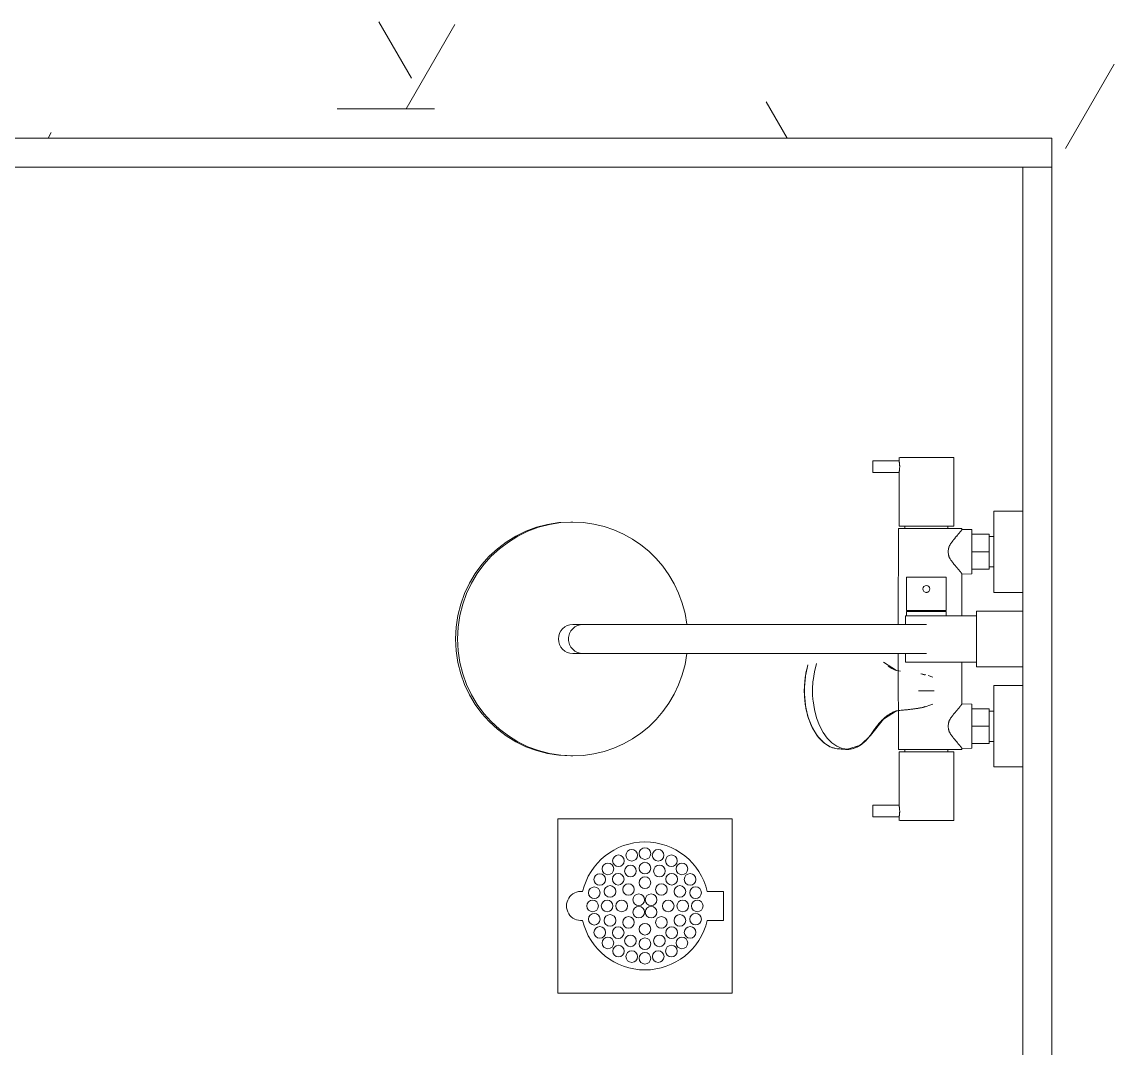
# Model space of a CAD drawing. Header units: millimetres. Extents: x -1834842 to 700335, y -490313101 to 518363.
# Drawn here: x -1237608 to -1236668, y 223822 to 224704 of the extents above; entities that cross this region are included whole.
import ezdxf

# ---------------------------------------------------------------- set-up
doc = ezdxf.new("R2010")
doc.units = ezdxf.units.MM
doc.header["$LTSCALE"] = 0.5
for name, color, linetype, lineweight in [('0-1', 8, 'Continuous', 5), ('A-_WALL----_H-1', 7, 'Continuous', 9), ('A_--------_E-', 7, 'Continuous', 9)]:
    doc.layers.add(name, color=color, linetype=linetype, lineweight=lineweight)
doc.layers.add('0-LOWER ROOF', color=7, linetype='Continuous')
for name, color, linetype, lineweight, true_color in [('A-_WALL----_E', 6, 'Continuous', 9, 0xff00ff), ('A-_WALLPRTN_E-1', 6, 'Continuous', 18, 0xff00ff), ('M-_SANIFIXR_E', 6, 'Continuous', 9, 0xff00ff)]:
    doc.layers.add(name, color=color, linetype=linetype, lineweight=lineweight, true_color=true_color)

# ---------------------------------------------------------------- blocks, each defined once
blk = doc.blocks.new('1599_DB_A_BLK3_1STGD_R21_rvt-2-BLK 2 LOWER ROOF PLAN')
at = {"layer": 'A-_WALL----_E', "color": 8}
for p, q in [((-162961.37, -126517.37), (-162986.37, -126517.37)), ((-162961.37, -126517.37), (-162986.37, -126517.37)), ((-162961.37, -126542.37), (-162961.37, -126517.37)), ((-162961.37, -126517.37), (-162961.37, -126542.37)), ((-162961.37, -126542.37), (-162986.37, -126542.37)), ((-162961.37, -130142.37), (-162961.37, -126542.37))]:
    blk.add_line(p, q, dxfattribs=at)
at = {"layer": 'A-_WALL----_H-1', "color": 8}
for p, q in [((-163512.13, -126465.78), (-163540.07, -126417.37)), ((-163474.87, -126419.66), (-163516.78, -126492.25)), ((-162907.93, -126453.69), (-162949.84, -126526.28)), ((-163576, -126492), (-163492.18, -126492)), ((-163189.04, -126517.37), (-163207.07, -126486.16)), ((-163821.84, -126512.63), (-163824.58, -126517.37))]:
    blk.add_line(p, q, dxfattribs=at)
at = {"layer": 'A-_WALLPRTN_E-1', "color": 8}
for p, q in [((-164786.37, -126517.37), (-162986.37, -126517.37)), ((-162986.37, -126517.37), (-164786.37, -126517.37)), ((-164786.37, -126542.37), (-162986.37, -126542.37)), ((-162986.37, -126542.37), (-162986.37, -130142.37))]:
    blk.add_line(p, q, dxfattribs=at)
at = {"layer": 'A_--------_E-', "color": 8}
for p, q in [((-163115.37, -126795.04), (-163115.37, -126794.87)), ((-163115.37, -126794.87), (-163115.37, -126795.04)), ((-163115.37, -126795.04), (-163115.37, -126794.87)), ((-163115.37, -126794.87), (-163092.87, -126794.87)), ((-163115.37, -126794.87), (-163115.37, -126804.87)), ((-163092.87, -126794.87), (-163092.87, -126791.87)), ((-163092.07, -126791.87), (-163069.37, -126791.87)), ((-163069.37, -126791.87), (-163045.87, -126791.87)), ((-163045.87, -126791.87), (-163045.87, -126850.87)), ((-163115.37, -126804.87), (-163115.37, -126804.7)), ((-163115.37, -126804.87), (-163115.37, -126804.7)), ((-163115.37, -126804.7), (-163115.37, -126804.87)), ((-163092.87, -126804.87), (-163115.37, -126804.87)), ((-163092.87, -126850.87), (-163092.87, -126804.87)), ((-163011.37, -126907.87), (-163011.37, -126837.87)), ((-163011.37, -126837.87), (-162986.37, -126837.87)), ((-162986.37, -126837.87), (-162986.37, -126907.87)), ((-163375.23, -126847.37), (-163373.49, -126847.37)), ((-163069.37, -126850.87), (-163092.87, -126850.87)), ((-163087.87, -126852.87), (-163087.87, -126850.87)), ((-163045.87, -126850.87), (-163069.37, -126850.87)), ((-163050.87, -126850.87), (-163050.87, -126852.87)), ((-163093.67, -126935.37), (-163093.37, -126852.87)), ((-163093.37, -126852.87), (-163069.37, -126852.87)), ((-163038.87, -126852.87), (-163038.87, -126853.66)), ((-163038.87, -126853.66), (-163030.37, -126853.87)), ((-163030.37, -126853.87), (-163030.37, -126891.87)), ((-163015.37, -126857.87), (-163030.37, -126857.87)), ((-163015.37, -126872.87), (-163015.37, -126857.87)), ((-163015.37, -126859.87), (-163011.37, -126859.87)), ((-163030.37, -126872.87), (-163015.37, -126872.87)), ((-163015.37, -126887.87), (-163015.37, -126872.87)), ((-163030.37, -126887.87), (-163015.37, -126887.87)), ((-163011.37, -126885.87), (-163015.37, -126885.87)), ((-163086.37, -126923.37), (-163086.37, -126894.87)), ((-163086.37, -126894.87), (-163069.37, -126894.87)), ((-163069.37, -126894.87), (-163052.37, -126894.87)), ((-163052.37, -126894.87), (-163052.37, -126923.37)), ((-163030.37, -126891.87), (-163038.87, -126892.09)), ((-163038.87, -126892.09), (-163038.87, -126928.01)), ((-162986.37, -126907.87), (-163011.37, -126907.87)), ((-163069.37, -126923.37), (-163086.37, -126923.37)), ((-163086.37, -126927.87), (-163086.37, -126924.37)), ((-163086.37, -126924.37), (-163069.37, -126924.37)), ((-163084.37, -126924.37), (-163084.37, -126923.37)), ((-163052.37, -126923.37), (-163069.37, -126923.37)), ((-163069.37, -126924.37), (-163052.37, -126924.37)), ((-163054.37, -126923.37), (-163054.37, -126924.37)), ((-163052.37, -126924.37), (-163052.37, -126927.87)), ((-163026.37, -126971.87), (-163026.37, -126923.87)), ((-163026.37, -126923.87), (-162986.37, -126923.87)), ((-162986.37, -126923.87), (-162986.37, -126971.87)), ((-163364.81, -126935.37), (-163373.49, -126935.37)), ((-163364.28, -126935.37), (-163364.81, -126935.37)), ((-163363.67, -126935.37), (-163364.28, -126935.37)), ((-163362.98, -126935.37), (-163363.67, -126935.37)), ((-163362.21, -126935.37), (-163362.98, -126935.37)), ((-163361.37, -126935.37), (-163362.21, -126935.37)), ((-163360.46, -126935.37), (-163361.37, -126935.37)), ((-163359.48, -126935.37), (-163360.46, -126935.37)), ((-163358.42, -126935.37), (-163359.48, -126935.37)), ((-163357.3, -126935.37), (-163358.42, -126935.37)), ((-163356.1, -126935.37), (-163357.3, -126935.37)), ((-163354.85, -126935.37), (-163356.1, -126935.37)), ((-163353.53, -126935.37), (-163354.85, -126935.37)), ((-163352.15, -126935.37), (-163353.53, -126935.37)), ((-163350.71, -126935.37), (-163352.15, -126935.37)), ((-163349.21, -126935.37), (-163350.71, -126935.37)), ((-163347.66, -126935.37), (-163349.21, -126935.37)), ((-163346.06, -126935.37), (-163347.66, -126935.37)), ((-163344.41, -126935.37), (-163346.06, -126935.37)), ((-163342.71, -126935.37), (-163344.41, -126935.37)), ((-163340.97, -126935.37), (-163342.71, -126935.37)), ((-163339.19, -126935.37), (-163340.97, -126935.37)), ((-163337.37, -126935.37), (-163339.19, -126935.37)), ((-163335.51, -126935.37), (-163337.37, -126935.37)), ((-163333.62, -126935.37), (-163335.51, -126935.37)), ((-163331.71, -126935.37), (-163333.62, -126935.37)), ((-163329.76, -126935.37), (-163331.71, -126935.37)), ((-163327.8, -126935.37), (-163329.76, -126935.37)), ((-163325.81, -126935.37), (-163327.8, -126935.37)), ((-163323.81, -126935.37), (-163325.81, -126935.37)), ((-163321.79, -126935.37), (-163323.81, -126935.37)), ((-163319.77, -126935.37), (-163321.79, -126935.37)), ((-163317.73, -126935.37), (-163319.77, -126935.37)), ((-163315.69, -126935.37), (-163317.73, -126935.37)), ((-163315.37, -126935.37), (-163315.69, -126935.37)), ((-163119.37, -126935.37), (-163315.37, -126935.37)), ((-163117.37, -126935.37), (-163119.37, -126935.37)), ((-163115.38, -126935.37), (-163117.37, -126935.37)), ((-163113.39, -126935.37), (-163115.38, -126935.37)), ((-163111.41, -126935.37), (-163113.39, -126935.37)), ((-163109.44, -126935.37), (-163111.41, -126935.37)), ((-163107.49, -126935.37), (-163109.44, -126935.37)), ((-163105.55, -126935.37), (-163107.49, -126935.37)), ((-163103.64, -126935.37), (-163105.55, -126935.37)), ((-163101.76, -126935.37), (-163103.64, -126935.37)), ((-163099.9, -126935.37), (-163101.76, -126935.37)), ((-163098.07, -126935.37), (-163099.9, -126935.37)), ((-163096.28, -126935.37), (-163098.07, -126935.37)), ((-163094.53, -126935.37), (-163096.28, -126935.37)), ((-163092.81, -126935.37), (-163094.53, -126935.37)), ((-163091.14, -126935.37), (-163092.81, -126935.37)), ((-163089.51, -126935.37), (-163091.14, -126935.37)), ((-163087.93, -126935.37), (-163089.51, -126935.37)), ((-163086.4, -126935.37), (-163087.93, -126935.37)), ((-163087.37, -126935.27), (-163087.37, -126927.87)), ((-163087.37, -126927.87), (-163026.37, -126927.87)), ((-163084.93, -126935.37), (-163086.4, -126935.37)), ((-163083.5, -126935.37), (-163084.93, -126935.37)), ((-163082.14, -126935.37), (-163083.5, -126935.37)), ((-163080.83, -126935.37), (-163082.14, -126935.37)), ((-163079.59, -126935.37), (-163080.83, -126935.37)), ((-163078.41, -126935.37), (-163079.59, -126935.37)), ((-163077.3, -126935.37), (-163078.41, -126935.37)), ((-163076.25, -126935.37), (-163077.3, -126935.37)), ((-163075.27, -126935.37), (-163076.25, -126935.37)), ((-163074.37, -126935.37), (-163075.27, -126935.37)), ((-163073.53, -126935.37), (-163074.37, -126935.37)), ((-163072.77, -126935.37), (-163073.53, -126935.37)), ((-163072.08, -126935.37), (-163072.77, -126935.37)), ((-163071.47, -126935.37), (-163072.08, -126935.37)), ((-163070.94, -126935.37), (-163071.47, -126935.37)), ((-163070.48, -126935.37), (-163070.94, -126935.37)), ((-163070.1, -126935.37), (-163070.48, -126935.37)), ((-163069.8, -126935.37), (-163070.1, -126935.37)), ((-163069.58, -126935.37), (-163069.8, -126935.37)), ((-163069.8, -126935.37), (-163069.58, -126935.37)), ((-163069.44, -126935.37), (-163069.58, -126935.37)), ((-163069.58, -126935.37), (-163069.44, -126935.37)), ((-163069.37, -126935.37), (-163069.44, -126935.37)), ((-163069.44, -126935.37), (-163069.37, -126935.37)), ((-163364.81, -126960.37), (-163373.49, -126960.37)), ((-163364.73, -126960.37), (-163364.81, -126960.37)), ((-163364.19, -126960.37), (-163364.73, -126960.37)), ((-163363.56, -126960.37), (-163364.19, -126960.37)), ((-163362.86, -126960.37), (-163363.56, -126960.37)), ((-163362.09, -126960.37), (-163362.86, -126960.37)), ((-163361.23, -126960.37), (-163362.09, -126960.37)), ((-163360.31, -126960.37), (-163361.23, -126960.37)), ((-163359.31, -126960.37), (-163360.31, -126960.37)), ((-163358.25, -126960.37), (-163359.31, -126960.37)), ((-163357.11, -126960.37), (-163358.25, -126960.37)), ((-163355.91, -126960.37), (-163357.11, -126960.37)), ((-163354.64, -126960.37), (-163355.91, -126960.37)), ((-163353.31, -126960.37), (-163354.64, -126960.37)), ((-163351.92, -126960.37), (-163353.31, -126960.37)), ((-163350.47, -126960.37), (-163351.92, -126960.37)), ((-163348.97, -126960.37), (-163350.47, -126960.37)), ((-163347.41, -126960.37), (-163348.97, -126960.37)), ((-163345.8, -126960.37), (-163347.41, -126960.37)), ((-163344.14, -126960.37), (-163345.8, -126960.37)), ((-163342.44, -126960.37), (-163344.14, -126960.37)), ((-163340.69, -126960.37), (-163342.44, -126960.37)), ((-163338.9, -126960.37), (-163340.69, -126960.37)), ((-163337.07, -126960.37), (-163338.9, -126960.37)), ((-163335.21, -126960.37), (-163337.07, -126960.37)), ((-163333.32, -126960.37), (-163335.21, -126960.37)), ((-163331.4, -126960.37), (-163333.32, -126960.37)), ((-163329.45, -126960.37), (-163331.4, -126960.37)), ((-163327.48, -126960.37), (-163329.45, -126960.37)), ((-163325.49, -126960.37), (-163327.48, -126960.37)), ((-163323.49, -126960.37), (-163325.49, -126960.37)), ((-163321.47, -126960.37), (-163323.49, -126960.37)), ((-163319.44, -126960.37), (-163321.47, -126960.37)), ((-163317.41, -126960.37), (-163319.44, -126960.37)), ((-163315.37, -126960.37), (-163317.41, -126960.37)), ((-163119.37, -126960.37), (-163315.37, -126960.37)), ((-163118.83, -126960.37), (-163119.37, -126960.37)), ((-163116.83, -126960.37), (-163118.83, -126960.37)), ((-163114.84, -126960.37), (-163116.83, -126960.37)), ((-163112.85, -126960.37), (-163114.84, -126960.37)), ((-163110.87, -126960.37), (-163112.85, -126960.37)), ((-163108.91, -126960.37), (-163110.87, -126960.37)), ((-163106.96, -126960.37), (-163108.91, -126960.37)), ((-163105.04, -126960.37), (-163106.96, -126960.37)), ((-163103.13, -126960.37), (-163105.04, -126960.37)), ((-163101.25, -126960.37), (-163103.13, -126960.37)), ((-163099.4, -126960.37), (-163101.25, -126960.37)), ((-163097.59, -126960.37), (-163099.4, -126960.37)), ((-163095.81, -126960.37), (-163097.59, -126960.37)), ((-163094.06, -126960.37), (-163095.81, -126960.37)), ((-163092.36, -126960.37), (-163094.06, -126960.37)), ((-163093.67, -126960.37), (-163093.37, -127042.87)), ((-163090.7, -126960.37), (-163092.36, -126960.37)), ((-163089.08, -126960.37), (-163090.7, -126960.37)), ((-163087.51, -126960.37), (-163089.08, -126960.37)), ((-163086, -126960.37), (-163087.51, -126960.37)), ((-163087.37, -126967.87), (-163087.37, -126960.47)), ((-163084.54, -126960.37), (-163086, -126960.37)), ((-163083.13, -126960.37), (-163084.54, -126960.37)), ((-163081.78, -126960.37), (-163083.13, -126960.37)), ((-163080.49, -126960.37), (-163081.78, -126960.37)), ((-163079.27, -126960.37), (-163080.49, -126960.37)), ((-163078.11, -126960.37), (-163079.27, -126960.37)), ((-163077.01, -126960.37), (-163078.11, -126960.37)), ((-163075.98, -126960.37), (-163077.01, -126960.37)), ((-163075.02, -126960.37), (-163075.98, -126960.37)), ((-163074.13, -126960.37), (-163075.02, -126960.37)), ((-163073.32, -126960.37), (-163074.13, -126960.37)), ((-163072.58, -126960.37), (-163073.32, -126960.37)), ((-163071.91, -126960.37), (-163072.58, -126960.37)), ((-163071.32, -126960.37), (-163071.91, -126960.37)), ((-163070.8, -126960.37), (-163071.32, -126960.37)), ((-163070.37, -126960.37), (-163070.8, -126960.37)), ((-163070.01, -126960.37), (-163070.37, -126960.37)), ((-163069.73, -126960.37), (-163070.01, -126960.37)), ((-163069.53, -126960.37), (-163069.73, -126960.37)), ((-163069.41, -126960.37), (-163069.53, -126960.37)), ((-163069.37, -126960.37), (-163069.41, -126960.37)), ((-163171.29, -126970.13), (-163173.65, -126980.87)), ((-163163.83, -126969.02), (-163165.69, -126976.15)), ((-163094.96, -126974.99), (-163106.21, -126967.94)), ((-163102.18, -126971.2), (-163098.98, -126973.23)), ((-163098.98, -126973.23), (-163096.17, -126974.56)), ((-163026.37, -126967.87), (-163087.37, -126967.87)), ((-163038.87, -127003.66), (-163038.87, -126967.73)), ((-162986.37, -126971.87), (-163026.37, -126971.87)), ((-163173.65, -126980.87), (-163174.46, -126992.37)), ((-163172.96, -126977.02), (-163174.43, -126992.37)), ((-163172.29, -126973.97), (-163172.96, -126977.02)), ((-163165.69, -126976.15), (-163166.86, -126983.67)), ((-163096.17, -126974.56), (-163091.77, -126975.5)), ((-163071.36, -126978.31), (-163073.59, -126977.76)), ((-163069.94, -126978.84), (-163071.36, -126978.31)), ((-163063.79, -126980.81), (-163067.72, -126979.3)), ((-163011.37, -126987.87), (-163011.37, -127057.87)), ((-162986.37, -126987.87), (-163011.37, -126987.87)), ((-162986.37, -127057.87), (-162986.37, -126987.87)), ((-163174.46, -126992.37), (-163173.65, -127003.88)), ((-163174.43, -126992.37), (-163172.96, -127007.73)), ((-163166.86, -127001.08), (-163165.69, -127008.6)), ((-163076.26, -126992.37), (-163076.13, -126992.37)), ((-163076.13, -126992.37), (-163067.56, -126992.37)), ((-163067.56, -126992.37), (-163062.8, -126992.37)), ((-163173.65, -127003.88), (-163171.29, -127014.62)), ((-163172.96, -127007.73), (-163172.29, -127010.78)), ((-163165.69, -127008.6), (-163163.83, -127015.73)), ((-163106.21, -127016.8), (-163094.96, -127009.76)), ((-163100.76, -127012.59), (-163096.95, -127010.5)), ((-163096.95, -127010.5), (-163093.11, -127009.4)), ((-163094.96, -127009.76), (-163086.69, -127008.73)), ((-163093.11, -127009.4), (-163083.52, -127008.49)), ((-163086.69, -127008.73), (-163080.92, -127008.13)), ((-163083.52, -127008.49), (-163072.21, -127006.67)), ((-163080.92, -127008.13), (-163076.7, -127007.54)), ((-163076.7, -127007.54), (-163073.59, -127006.98)), ((-163073.59, -127006.98), (-163071.36, -127006.44)), ((-163072.21, -127006.67), (-163063.79, -127003.93)), ((-163071.36, -127006.44), (-163069.94, -127005.91)), ((-163030.37, -127003.87), (-163038.87, -127003.66)), ((-163030.37, -127041.87), (-163030.37, -127003.87)), ((-163030.37, -127007.87), (-163015.37, -127007.87)), ((-163015.37, -127007.87), (-163015.37, -127022.87)), ((-163011.37, -127009.87), (-163015.37, -127009.87)), ((-163171.56, -127013.55), (-163168.71, -127021.51)), ((-163171.29, -127014.62), (-163167.62, -127023.99)), ((-163163.83, -127015.73), (-163161.33, -127022.3)), ((-163116.16, -127029.38), (-163106.21, -127016.8)), ((-163110, -127021.37), (-163108.15, -127019.12)), ((-163108.15, -127019.12), (-163106.71, -127017.51)), ((-163106.71, -127017.51), (-163103, -127014.16)), ((-163103, -127014.16), (-163102.18, -127013.55)), ((-163102.18, -127013.55), (-163100.76, -127012.59)), ((-163168.71, -127021.51), (-163166.59, -127025.81)), ((-163167.62, -127023.99), (-163162.97, -127031.53)), ((-163164.24, -127029.63), (-163162.11, -127032.46)), ((-163161.33, -127022.3), (-163158.25, -127028.16)), ((-163158.25, -127028.16), (-163154.66, -127033.15)), ((-163117.29, -127030.85), (-163111.39, -127023.18)), ((-163117.29, -127030.85), (-163116.16, -127029.38)), ((-163111.39, -127023.18), (-163110, -127021.37)), ((-163030.37, -127022.87), (-163015.37, -127022.87)), ((-163015.37, -127022.87), (-163015.37, -127037.87)), ((-163162.97, -127031.53), (-163157.77, -127037)), ((-163162.11, -127032.46), (-163158.22, -127036.42)), ((-163157.77, -127037), (-163152.27, -127040.51)), ((-163154.66, -127033.15), (-163150.65, -127037.17)), ((-163150.65, -127037.17), (-163146.3, -127040.11)), ((-163129.12, -127040.9), (-163123.35, -127037.18)), ((-163126.05, -127039.12), (-163117.29, -127030.85)), ((-163123.35, -127037.18), (-163117.29, -127030.85)), ((-163015.37, -127037.87), (-163030.37, -127037.87)), ((-163015.37, -127035.87), (-163011.37, -127035.87)), ((-163373.49, -127048.37), (-163375.23, -127048.37)), ((-163152.27, -127040.51), (-163145.98, -127042.27)), ((-163146.3, -127040.11), (-163141.74, -127041.91)), ((-163145.98, -127042.27), (-163145.7, -127042.3)), ((-163145.7, -127042.3), (-163138.21, -127042.81)), ((-163144.09, -127042.37), (-163142.79, -127042.49)), ((-163142.79, -127042.49), (-163141.49, -127042.6)), ((-163141.74, -127041.91), (-163137.06, -127042.52)), ((-163141.49, -127042.6), (-163140.18, -127042.69)), ((-163140.18, -127042.69), (-163138.87, -127042.77)), ((-163138.87, -127042.77), (-163137.56, -127042.82)), ((-163137.56, -127042.82), (-163133.31, -127042.34)), ((-163137.06, -127042.52), (-163126.05, -127039.12)), ((-163133.31, -127042.34), (-163129.12, -127040.9)), ((-163093.37, -127042.87), (-163069.37, -127042.87)), ((-163069.37, -127044.87), (-163092.87, -127044.87)), ((-163092.87, -127044.87), (-163092.87, -127090.87)), ((-163087.87, -127042.87), (-163087.87, -127044.87)), ((-163045.87, -127044.87), (-163069.37, -127044.87)), ((-163050.87, -127044.87), (-163050.87, -127042.87)), ((-163045.87, -127103.87), (-163045.87, -127044.87)), ((-163038.87, -127042.09), (-163030.37, -127041.87)), ((-163038.87, -127042.87), (-163038.87, -127042.09)), ((-163011.37, -127057.87), (-162986.37, -127057.87)), ((-163092.87, -127090.87), (-163115.37, -127090.87)), ((-163115.37, -127090.87), (-163115.37, -127091.04)), ((-163115.37, -127100.87), (-163115.37, -127090.87)), ((-163115.37, -127090.87), (-163115.37, -127091.04)), ((-163115.37, -127091.04), (-163115.37, -127090.87)), ((-163115.37, -127100.7), (-163115.37, -127100.87)), ((-163115.37, -127100.87), (-163115.37, -127100.7)), ((-163115.37, -127100.7), (-163115.37, -127100.87)), ((-163115.37, -127100.87), (-163092.87, -127100.87)), ((-163092.87, -127100.87), (-163092.87, -127103.87)), ((-163092.07, -127103.87), (-163069.37, -127103.87)), ((-163069.37, -127103.87), (-163045.87, -127103.87))]:
    blk.add_line(p, q, dxfattribs=at)
for start, end in [(90, 270), (270, 90)]:
    blk.add_arc((-163069.37, -126904.87), 3, start, end, dxfattribs=at)
for centre, major_axis, ratio, start_param, end_param in [((-163375.23, -126947.87), (0, -100.5), 0.984808, 3.141593, 6.283185), ((-163373.49, -126947.87), (0, -100.5), 0.984808, 3.141593, 6.283185), ((-163373.49, -126947.87), (0, -100.5), 0.984808, 1.696607, 3.141593), ((-163373.49, -126947.87), (0, -12.5), 0.984808, 3.141593, 6.283185), ((-163373.49, -126947.87), (0, -12.5), 0.984808, 2.990605, 3.141593), ((-163373.49, -126947.87), (0, -12.5), 0.984808, 0, 0.150987), ((-163373.49, -126947.87), (0, -100.5), 0.984808, 0, 1.444986), ((-163144.09, -126992.37), (0, -49.99), 0.603332, 4.31969, 4.712389), ((-163144.09, -126992.37), (0, -49.99), 0.603332, 4.712389, 6.283185)]:
    blk.add_ellipse(centre, major_axis=major_axis, ratio=ratio, start_param=start_param, end_param=end_param, dxfattribs=at)
for points, knots in [([(-163092.87, -126804.87), (-163092.87, -126804.87), (-163092.86, -126804.82), (-163092.81, -126804.6), (-163092.74, -126804.22), (-163092.65, -126803.72), (-163092.56, -126803.1), (-163092.47, -126802.39), (-163092.39, -126801.59), (-163092.34, -126800.68), (-163092.33, -126799.83), (-163092.34, -126799.11), (-163092.38, -126798.4), (-163092.45, -126797.54), (-163092.56, -126796.63), (-163092.68, -126795.88), (-163092.82, -126795.11), (-163092.87, -126794.88), (-163092.87, -126794.87)], [0, 0, 0, 0, 0.055556, 0.111111, 0.166667, 0.222222, 0.277778, 0.333333, 0.388889, 0.444444, 0.513889, 0.548611, 0.583333, 0.652778, 0.722222, 0.791667, 0.861111, 1, 1, 1, 1]), ([(-163038.87, -126852.87), (-163038.87, -126852.87), (-163041.23, -126852.87), (-163045.08, -126852.87), (-163051.97, -126852.87), (-163063.29, -126852.87), (-163069.37, -126852.87)], [0, 0, 0, 0, 0.01974667, 0.04180364, 0.07040511, 0.09897424, 0.09897424, 0.09897424, 0.09897424]), ([(-163038.87, -126853.66), (-163038.83, -126853.66), (-163038.91, -126853.86), (-163039.22, -126854.39), (-163039.47, -126854.76), (-163039.68, -126855.08), (-163039.94, -126855.42), (-163040.34, -126855.92), (-163040.93, -126856.61), (-163041.61, -126857.37), (-163042.1, -126857.95), (-163042.38, -126858.29), (-163042.6, -126858.55), (-163042.81, -126858.82), (-163043.11, -126859.18), (-163043.66, -126859.82), (-163044.33, -126860.58), (-163045.01, -126861.37), (-163045.52, -126861.99), (-163045.93, -126862.52), (-163046.22, -126862.91), (-163046.38, -126863.13), (-163046.49, -126863.3), (-163046.61, -126863.47), (-163046.77, -126863.7), (-163047.07, -126864.1), (-163047.5, -126864.68), (-163048.03, -126865.39), (-163048.72, -126866.36), (-163049.35, -126867.37), (-163049.78, -126868.3), (-163049.99, -126868.85), (-163050.11, -126869.27), (-163050.21, -126869.69), (-163050.34, -126870.28), (-163050.5, -126871.33), (-163050.59, -126872.89), (-163050.49, -126874.45), (-163050.33, -126875.5), (-163050.2, -126876.08), (-163050.1, -126876.51), (-163049.97, -126876.93), (-163049.77, -126877.47), (-163049.34, -126878.4), (-163048.7, -126879.42), (-163048.01, -126880.39), (-163047.48, -126881.1), (-163047.04, -126881.68), (-163046.75, -126882.08), (-163046.59, -126882.31), (-163046.47, -126882.48), (-163046.35, -126882.65), (-163046.19, -126882.87), (-163045.91, -126883.25), (-163045.49, -126883.79), (-163044.99, -126884.4), (-163044.31, -126885.2), (-163043.64, -126885.96), (-163043.09, -126886.6), (-163042.79, -126886.96), (-163042.57, -126887.22), (-163042.36, -126887.49), (-163042.08, -126887.83), (-163041.58, -126888.41), (-163040.91, -126889.18), (-163040.31, -126889.87), (-163039.91, -126890.36), (-163039.66, -126890.7), (-163039.44, -126891.01), (-163039.2, -126891.38), (-163038.89, -126891.89), (-163038.83, -126892.09), (-163038.87, -126892.09)], [-1, -1, -1, -1, -0.944444, -0.916667, -0.902778, -0.888889, -0.875, -0.861111, -0.833333, -0.805556, -0.791667, -0.784722, -0.777778, -0.770833, -0.763889, -0.75, -0.722222, -0.708333, -0.694444, -0.680556, -0.673611, -0.670139, -0.666667, -0.663194, -0.659722, -0.652778, -0.638889, -0.625, -0.611111, -0.583333, -0.569444, -0.5625, -0.555556, -0.548611, -0.541667, -0.527778, -0.5, -0.472222, -0.458333, -0.451389, -0.444444, -0.4375, -0.430556, -0.416667, -0.388889, -0.375, -0.361111, -0.347222, -0.340278, -0.336806, -0.333333, -0.329861, -0.326389, -0.319444, -0.305556, -0.291667, -0.277778, -0.25, -0.236111, -0.229167, -0.222222, -0.215278, -0.208333, -0.194444, -0.166667, -0.138889, -0.125, -0.111111, -0.097222, -0.083333, -0.055556, 0, 0, 0, 0]), ([(-163044.1, -126852.87), (-163043, -126852.87), (-163040.97, -126852.87), (-163038.87, -126852.87), (-163038.87, -126852.87)], [0.0618589, 0.0618589, 0.0618589, 0.0618589, 0.07922757, 0.09897424, 0.09897424, 0.09897424, 0.09897424]), ([(-163072.33, -126904.35), (-163072.36, -126904.57), (-163072.38, -126904.9), (-163072.35, -126905.25), (-163072.33, -126905.37), (-163072.33, -126905.4)], [0.4444444, 0.4444444, 0.4444444, 0.4444444, 0.5138889, 0.5486111, 0.5555556, 0.5555556, 0.5555556, 0.5555556]), ([(-163167.32, -126992.37), (-163167.32, -126990.62), (-163167.23, -126987.7), (-163166.98, -126984.81), (-163166.86, -126983.67)], [-1, -1, -1, -1, -0.4, 0, 0, 0, 0]), ([(-163166.86, -127001.08), (-163167.05, -126999.36), (-163167.26, -126996.47), (-163167.32, -126993.54), (-163167.32, -126992.37)], [-1, -1, -1, -1, -0.4, 0, 0, 0, 0]), ([(-163070.63, -127005.91), (-163070.98, -127006.08), (-163071.93, -127006.44), (-163074.13, -127007), (-163077.21, -127007.58), (-163080.66, -127008.08), (-163084.16, -127008.51), (-163086.76, -127008.77), (-163089.12, -127008.99), (-163091.09, -127009.15), (-163093.25, -127009.3), (-163095.21, -127009.69), (-163096.92, -127010.29), (-163098.24, -127010.88), (-163099.61, -127011.61), (-163101.52, -127012.75), (-163103.98, -127014.5), (-163106.92, -127016.98), (-163109.68, -127019.83), (-163112.17, -127022.99), (-163114.44, -127026.4), (-163116.71, -127029.77), (-163119.11, -127032.75), (-163122.33, -127036.24), (-163126.52, -127039.69), (-163131.95, -127042.25), (-163135.68, -127042.82), (-163137.57, -127042.82)], [0, 0, 0, 0, 0.1, 0.2, 0.3, 0.4, 0.45, 0.5, 0.525, 0.55, 0.575, 0.6, 0.6125, 0.625, 0.6375, 0.65, 0.675, 0.7, 0.725, 0.75, 0.775, 0.8, 0.825, 0.85, 0.9, 0.95, 1, 1, 1, 1]), ([(-163038.87, -127042.09), (-163038.83, -127042.09), (-163038.91, -127041.89), (-163039.22, -127041.36), (-163039.47, -127040.98), (-163039.68, -127040.67), (-163039.94, -127040.32), (-163040.34, -127039.83), (-163040.93, -127039.14), (-163041.61, -127038.38), (-163042.1, -127037.8), (-163042.38, -127037.46), (-163042.6, -127037.2), (-163042.81, -127036.93), (-163043.11, -127036.57), (-163043.66, -127035.93), (-163044.33, -127035.17), (-163045.01, -127034.38), (-163045.52, -127033.76), (-163045.93, -127033.23), (-163046.22, -127032.84), (-163046.38, -127032.62), (-163046.49, -127032.45), (-163046.61, -127032.28), (-163046.77, -127032.05), (-163047.07, -127031.65), (-163047.5, -127031.07), (-163048.03, -127030.36), (-163048.72, -127029.39), (-163049.35, -127028.37), (-163049.78, -127027.44), (-163049.99, -127026.9), (-163050.11, -127026.48), (-163050.21, -127026.05), (-163050.34, -127025.47), (-163050.5, -127024.42), (-163050.59, -127022.86), (-163050.49, -127021.3), (-163050.33, -127020.25), (-163050.2, -127019.66), (-163050.1, -127019.24), (-163049.97, -127018.82), (-163049.77, -127018.27), (-163049.34, -127017.34), (-163048.7, -127016.33), (-163048.01, -127015.36), (-163047.48, -127014.65), (-163047.04, -127014.07), (-163046.75, -127013.67), (-163046.59, -127013.44), (-163046.47, -127013.27), (-163046.35, -127013.1), (-163046.19, -127012.88), (-163045.91, -127012.49), (-163045.49, -127011.96), (-163044.99, -127011.34), (-163044.31, -127010.55), (-163043.64, -127009.79), (-163043.09, -127009.15), (-163042.79, -127008.79), (-163042.57, -127008.52), (-163042.36, -127008.26), (-163042.08, -127007.92), (-163041.58, -127007.34), (-163040.91, -127006.57), (-163040.31, -127005.88), (-163039.91, -127005.39), (-163039.66, -127005.04), (-163039.44, -127004.73), (-163039.2, -127004.37), (-163038.89, -127003.85), (-163038.83, -127003.66), (-163038.87, -127003.66)], [-1, -1, -1, -1, -0.944444, -0.916667, -0.902778, -0.888889, -0.875, -0.861111, -0.833333, -0.805556, -0.791667, -0.784722, -0.777778, -0.770833, -0.763889, -0.75, -0.722222, -0.708333, -0.694444, -0.680556, -0.673611, -0.670139, -0.666667, -0.663194, -0.659722, -0.652778, -0.638889, -0.625, -0.611111, -0.583333, -0.569444, -0.5625, -0.555556, -0.548611, -0.541667, -0.527778, -0.5, -0.472222, -0.458333, -0.451389, -0.444444, -0.4375, -0.430556, -0.416667, -0.388889, -0.375, -0.361111, -0.347222, -0.340278, -0.336806, -0.333333, -0.329861, -0.326389, -0.319444, -0.305556, -0.291667, -0.277778, -0.25, -0.236111, -0.229167, -0.222222, -0.215278, -0.208333, -0.194444, -0.166667, -0.138889, -0.125, -0.111111, -0.097222, -0.083333, -0.055556, 0, 0, 0, 0]), ([(-163144.53, -127041.93), (-163144.52, -127042), (-163144.45, -127042.19), (-163144.17, -127042.43), (-163144.08, -127042.37), (-163144.09, -127042.37)], [-1, -1, -1, -1, -0.875, -0.625, 0, 0, 0, 0]), ([(-163137.56, -127042.82), (-163137.49, -127042.82), (-163137.36, -127042.76), (-163137.18, -127042.59), (-163137.11, -127042.51), (-163137.06, -127042.52)], [-0.9879218, -0.9879218, -0.9879218, -0.9879218, -0.75, -0.5, 0, 0, 0, 0]), ([(-163038.87, -127042.87), (-163038.87, -127042.87), (-163041.23, -127042.87), (-163045.08, -127042.87), (-163051.97, -127042.87), (-163063.29, -127042.87), (-163069.37, -127042.87)], [0, 0, 0, 0, 0.01974667, 0.04180364, 0.07040511, 0.09897424, 0.09897424, 0.09897424, 0.09897424]), ([(-163044.1, -127042.87), (-163043, -127042.87), (-163040.97, -127042.87), (-163038.87, -127042.87), (-163038.87, -127042.87)], [0.0618589, 0.0618589, 0.0618589, 0.0618589, 0.07922757, 0.09897424, 0.09897424, 0.09897424, 0.09897424]), ([(-163092.87, -127090.87), (-163092.87, -127090.88), (-163092.86, -127090.93), (-163092.81, -127091.15), (-163092.74, -127091.53), (-163092.65, -127092.02), (-163092.56, -127092.64), (-163092.47, -127093.36), (-163092.39, -127094.15), (-163092.34, -127095.07), (-163092.33, -127095.91), (-163092.34, -127096.64), (-163092.38, -127097.34), (-163092.45, -127098.21), (-163092.56, -127099.11), (-163092.68, -127099.87), (-163092.82, -127100.63), (-163092.87, -127100.86), (-163092.87, -127100.87)], [0, 0, 0, 0, 0.055556, 0.111111, 0.166667, 0.222222, 0.277778, 0.333333, 0.388889, 0.444444, 0.513889, 0.548611, 0.583333, 0.652778, 0.722222, 0.791667, 0.861111, 1, 1, 1, 1])]:
    blk.add_open_spline(points, degree=3, knots=knots, dxfattribs=at)
for points in [[(-163039.01, -126852.87), (-163038.92, -126852.87), (-163038.87, -126852.87), (-163038.87, -126852.87)], [(-163038.87, -126852.87), (-163038.87, -126852.87), (-163038.92, -126852.87), (-163039.01, -126852.87)], [(-163070.4, -126907.69), (-163070.08, -126907.81), (-163069.74, -126907.87), (-163069.37, -126907.87)], [(-163069.37, -126907.87), (-163069.19, -126907.87), (-163068.84, -126907.84), (-163068.51, -126907.75), (-163068.34, -126907.69)], [(-163364.81, -126960.37), (-163366.41, -126960.37), (-163369.61, -126959.72), (-163373.69, -126956.94), (-163376.41, -126952.78), (-163377.37, -126947.87), (-163376.41, -126942.96), (-163373.69, -126938.81), (-163369.61, -126936.02), (-163366.41, -126935.37), (-163364.81, -126935.37)], [(-163364.81, -126935.37), (-163364.25, -126935.37), (-163363.69, -126935.41), (-163363.14, -126935.49)], [(-163363.14, -126960.26), (-163363.69, -126960.33), (-163364.25, -126960.37), (-163364.81, -126960.37)], [(-163074.28, -126977.74), (-163073.4, -126977.93), (-163071.93, -126978.3), (-163070.98, -126978.66), (-163070.63, -126978.84)], [(-163174.31, -126992.37), (-163174.33, -126992.37), (-163174.35, -126992.37), (-163174.36, -126992.37)], [(-163174.31, -126992.37), (-163174.33, -126992.37), (-163174.35, -126992.37), (-163174.36, -126992.37)], [(-163174.26, -126992.37), (-163174.27, -126992.37), (-163174.29, -126992.37), (-163174.3, -126992.37)], [(-163174.26, -126992.37), (-163174.27, -126992.37), (-163174.29, -126992.37), (-163174.3, -126992.37)], [(-163039.01, -127042.87), (-163038.92, -127042.87), (-163038.87, -127042.87), (-163038.87, -127042.87)], [(-163038.87, -127042.87), (-163038.87, -127042.87), (-163038.92, -127042.87), (-163039.01, -127042.87)]]:
    blk.add_open_spline(points, degree=3, dxfattribs=at)
at = {"layer": 'M-_SANIFIXR_E', "color": 8}
for p, q in [((-163236.37, -127102.37), (-163386.37, -127102.37)), ((-163386.37, -127102.37), (-163386.37, -127252.37)), ((-163236.37, -127252.37), (-163236.37, -127102.37)), ((-163243.87, -127164.87), (-163257.81, -127164.87)), ((-163243.87, -127189.87), (-163243.87, -127164.87)), ((-163257.81, -127189.87), (-163243.87, -127189.87)), ((-163386.37, -127252.37), (-163236.37, -127252.37))]:
    blk.add_line(p, q, dxfattribs=at)
for centre in [(-163322.76, -127133.84), (-163311.37, -127132.37), (-163300.04, -127133.82), (-163343.19, -127145.55), (-163334.15, -127138.57), (-163323.81, -127147.35), (-163311.37, -127144.87), (-163298.93, -127147.35), (-163288.64, -127138.53), (-163279.55, -127145.55), (-163350.21, -127154.65), (-163334.35, -127154.39), (-163288.39, -127154.39), (-163272.56, -127154.59), (-163354.92, -127166.04), (-163341.4, -127164.94), (-163325.51, -127163.23), (-163311.37, -127157.37), (-163297.23, -127163.23), (-163281.35, -127164.94), (-163267.84, -127165.98), (-163316.68, -127172.07), (-163306.07, -127172.07), (-163356.37, -127177.37), (-163343.87, -127177.37), (-163331.37, -127177.37), (-163316.68, -127182.68), (-163306.07, -127182.68), (-163291.37, -127177.37), (-163278.87, -127177.37), (-163266.37, -127177.37), (-163354.91, -127188.77), (-163341.4, -127189.81), (-163325.51, -127191.52), (-163297.23, -127191.52), (-163281.35, -127189.81), (-163267.82, -127188.71), (-163350.18, -127200.15), (-163334.35, -127200.35), (-163311.37, -127197.37), (-163288.39, -127200.35), (-163272.53, -127200.1), (-163343.19, -127209.19), (-163323.81, -127207.4), (-163311.37, -127209.87), (-163298.93, -127207.4), (-163279.55, -127209.19), (-163334.1, -127216.21), (-163322.7, -127220.92), (-163311.37, -127222.37), (-163299.98, -127220.91), (-163288.59, -127216.18)]:
    blk.add_circle(centre, 5, dxfattribs=at)
for centre, radius, start, end in [((-163311.37, -127177.37), 55, 13.13656, 166.95004), ((-163366.37, -127177.37), 12.5, 83.47502, 276.52498), ((-163311.37, -127177.37), 55, 193.04996, 346.86344)]:
    blk.add_arc(centre, radius, start, end, dxfattribs=at)
blk = doc.blocks.new('BLK2-LOWER ROOF')
at = {"layer": '0-1'}
blk.add_blockref('1599_DB_A_BLK3_1STGD_R21_rvt-2-BLK 2 LOWER ROOF PLAN', (89296.59, 0), dxfattribs=at)

msp = doc.modelspace()

# ---------------------------------------------------------------- block references
at = {"layer": '0-LOWER ROOF', "color": 6}
msp.add_blockref('BLK2-LOWER ROOF', (-1163057.11, 351121.73), dxfattribs=at)

doc.saveas('drawing.dxf')
